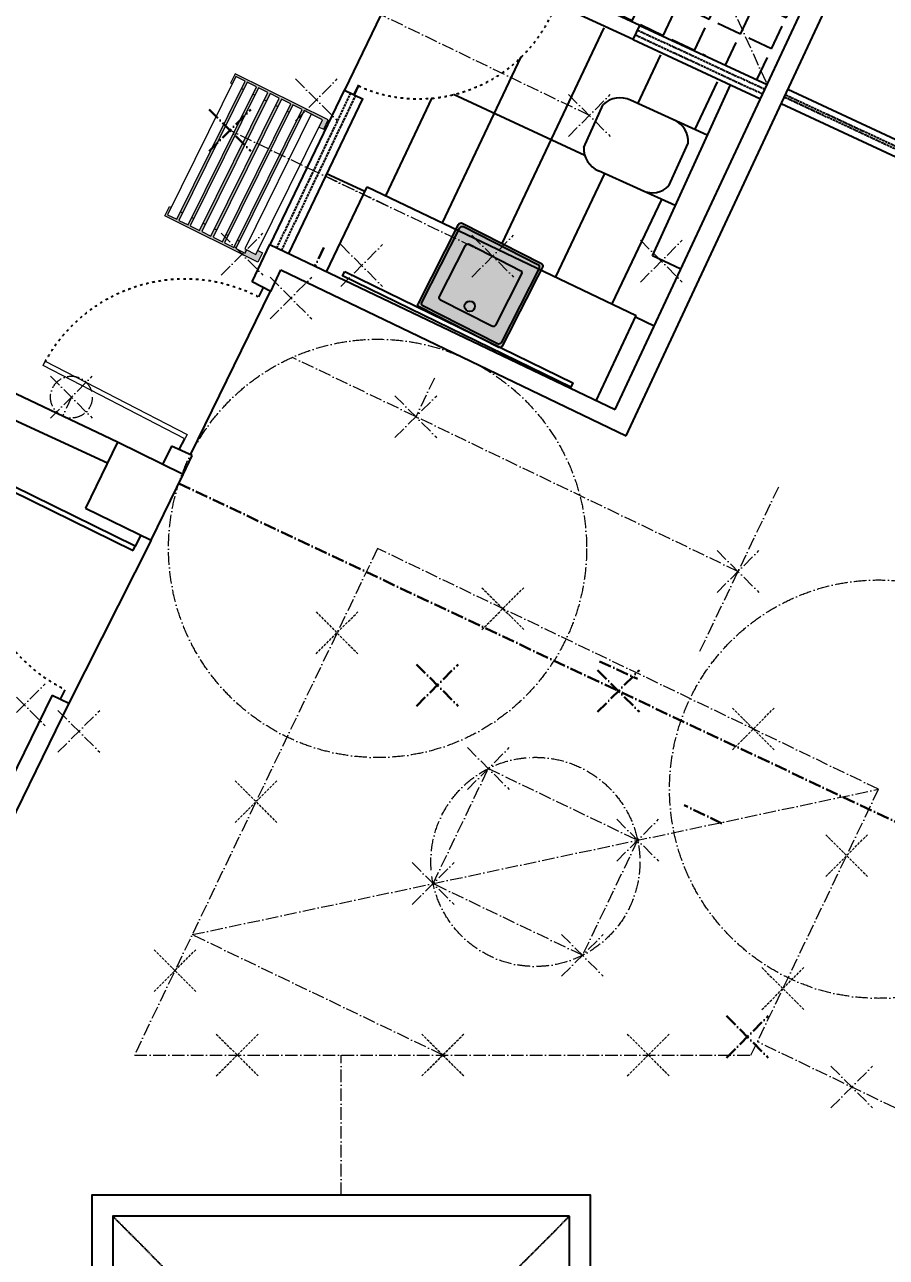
# Model space of a CAD drawing. Header units: millimetres. Extents: x -16811 to 32579, y 147992 to 176118.
# Drawn here: x 9084 to 13206, y 158508 to 164401 of the extents above; entities that cross this region are included whole.
import ezdxf

# ---------------------------------------------------------------- set-up
doc = ezdxf.new("R2010")
doc.units = ezdxf.units.MM
doc.header["$MEASUREMENT"] = 0
doc.header["$PDMODE"] = 3
doc.header["$PDSIZE"] = 100
for name, pattern in [('ACAD_ISO02W100', [15, 12, -3]), ('ACAD_ISO03W100', [30, 12, -18]), ('ACAD_ISO10W100', [18, 12, -3, 0, -3]), ('HIDDEN2', [0.14, 0.1, -0.04])]:
    doc.linetypes.add(name, pattern=pattern)
for name, color, linetype, lineweight, plot in [('0[2345]', 6, 'ACAD_ISO10W100', 30, False), ('0[345]', 6, 'ACAD_ISO10W100', 30, False), ('0[34]', 6, 'ACAD_ISO10W100', 30, False)]:
    doc.layers.add(name, color=color, linetype=linetype, lineweight=lineweight, plot=plot)
for name, color, linetype, lineweight in [('Column[12345]', 7, 'Continuous', 25), ('Furniture[34]', 7, 'Continuous', 20), ('Room.Text[4]', 7, 'Continuous', 20)]:
    doc.layers.add(name, color=color, linetype=linetype, lineweight=lineweight)
for name, color, linetype in [('Door[34]', 8, 'Continuous'), ('Elevator[12345]', 8, 'Continuous'), ('Glass[34]', 132, 'ACAD_ISO02W100'), ('Hatching[34]', 7, 'Continuous'), ('Mirror[34]', 132, 'Continuous'), ('Toilet Accessories[34]', 7, 'Continuous'), ('Wall.Toilet[34]', 7, 'Continuous'), ('Wall[34]', 7, 'Continuous'), ('Window[34]', 8, 'Continuous')]:
    doc.layers.add(name, color=color, linetype=linetype)
doc.styles.add('RoomInfo', font='stylu.ttf')

msp = doc.modelspace()

# ---------------------------------------------------------------- hatches: boundary and pattern name
at = {"layer": 'Hatching[34]', "true_color": 0x93b6c2}
h = msp.add_hatch(dxfattribs=at)
h.set_pattern_fill('ANGLE', color=253, scale=600, angle=64.60591, style=0)
h.set_pattern_definition([(64.60591, (-58655.84, 38685.91), (-149.05763, 70.75892), [120, -45]), (154.60591, (-58655.84, 38685.91), (-70.75892, -149.05763), [120, -45])])
h.paths.add_polyline_path([(11871.6, 165788.3), (11368, 164703.4), (12025.5, 164398.3), (12611.8, 164126.2), (12858.2, 164653.4, -0.204288), (12858.7, 164663.3), (12860.1, 164666.3), (12791.9, 164698.8), (12789.1, 164696.9), (12786.2, 164695.5), (12781.8, 164694.5), (12778.4, 164695.4), (12774.4, 164693.7), (12770.5, 164693), (12766.8, 164693.3), (12762.9, 164694.7), (12713.7, 164715.6), (12710.1, 164717.5), (12707, 164720.4), (12704.6, 164724.1), (12703, 164728.5), (12702.2, 164733.4), (12702.2, 164738.7), (12703.1, 164744.2), (12704.8, 164749.6), (12707.3, 164754.7), (12710.4, 164759.4), (12714, 164763.5), (12718.1, 164766.9), (12722.5, 164769.3), (12726.9, 164770.8), (12731.3, 164771.3), (12735.5, 164770.7), (12739.3, 164769.1), (12786.4, 164744), (12790, 164741.8), (12792.5, 164739.1), (12794.5, 164735.7), (12795.7, 164731.5), (12798.5, 164729.4), (12800.4, 164725.3), (12801.2, 164722.2), (12801.5, 164718.8), (12869.6, 164686.3), (12871.2, 164689.7, -0.195485), (12878.2, 164696.2), (13118.3, 165209.7)])
at = {"layer": 'Hatching[34]'}
h = msp.add_hatch(color=19, dxfattribs=at)
h.set_gradient(color1=(65, 37, 27), color2=(126, 72, 53), tint=1, name='INVCURVED')
h.paths.add_polyline_path([(10091.1, 164166), (10536.5, 163945.5), (10514.2, 163900.5), (10491.8, 163911.6), (10508.8, 163946.1), (10465.6, 163967.5), (10466, 163968.3), (10421.4, 163990.4), (10403.9, 163955.1), (10393.9, 163960.1), (10411.4, 163995.3), (10366.7, 164017.4), (10349.3, 163982.2), (10339.3, 163987.1), (10356.7, 164022.4), (10312.1, 164044.5), (10294.6, 164009.2), (10284.6, 164014.2), (10302.1, 164049.4), (10257.5, 164071.5), (10240, 164036.3), (10230, 164041.2), (10247.5, 164076.5), (10202.8, 164098.6), (10185.4, 164063.3), (10175.4, 164068.3), (10192.8, 164103.5), (10148.2, 164125.6), (10130.7, 164090.4), (10120.8, 164095.3), (10138.2, 164130.6), (10093.6, 164152.7), (10076.1, 164117.4), (10068.9, 164121)])
h = msp.add_hatch(color=25, dxfattribs=at)
h.set_gradient(color1=(158, 91, 66), color2=(129, 74, 54), one_color=1, tint=0.36, name='CURVED')
h.paths.add_polyline_path([(10393.9, 163960.1), (10403.9, 163955.1), (10258.7, 163661.9), (10248.7, 163666.8)])
h.paths.add_polyline_path([(10339.3, 163987.1), (10349.3, 163982.2), (10203.9, 163688.7), (10193.9, 163693.6)])
h.paths.add_polyline_path([(10284.6, 164014.2), (10294.6, 164009.2), (10149.2, 163715.5), (10139.2, 163720.4)])
h.paths.add_polyline_path([(10230, 164041.2), (10240, 164036.3), (10094.4, 163742.3), (10084.4, 163747.2)])
h.paths.add_polyline_path([(10175.4, 164068.3), (10185.4, 164063.3), (10039.7, 163769), (10029.6, 163773.9)])
h.paths.add_polyline_path([(10120.8, 164095.3), (10130.7, 164090.4), (9984.9, 163795.8), (9974.9, 163800.7)])
at = {"layer": 'Hatching[34]', "ltscale": 100}
h = msp.add_hatch(color=256, dxfattribs=at)
h.set_gradient(color1=(222, 236, 247), one_color=1, tint=1, name='SPHERICAL')
edge = h.paths.add_edge_path()
edge.add_arc((11357.1, 162869.3), 12.5, 243.07509, 332.9999, ccw=False)
edge.add_line((11351.4, 162858.1), (10970.4, 163052.2))
edge.add_arc((10975.1, 163061.3), 10.2, 139.93758, 243.00009, ccw=False)
edge.add_line((10967.3, 163067.9), (11159.8, 163445.7))
edge.add_arc((11171.8, 163439.5), 13.5, 67.31078, 153.00062, ccw=False)
edge.add_line((11177, 163452), (11555.7, 163259.1))
edge.add_arc((11550, 163247.9), 12.5, -27.0058, 62.99992, ccw=False)
edge.add_arc((1916297.3, -807512), 2137845.5, 152.994205, 153.0055948)
at = {"layer": 'Hatching[34]'}
h = msp.add_hatch(color=25, dxfattribs=at)
h.set_gradient(color1=(158, 91, 66), color2=(126, 72, 53), rotation=180, one_color=1, tint=0.35, name='CURVED')
h.paths.add_polyline_path([(10248.7, 163666.8), (10258.7, 163661.9), (10111.9, 163365.4), (10101.9, 163370.4)])
h.paths.add_polyline_path([(10193.9, 163693.6), (10203.9, 163688.7), (10057.3, 163392.5), (10047.3, 163397.4)])
h.paths.add_polyline_path([(10139.2, 163720.4), (10149.2, 163715.5), (10002.6, 163419.5), (9992.7, 163424.5)])
h.paths.add_polyline_path([(10084.4, 163747.2), (10094.4, 163742.3), (9948, 163446.6), (9938, 163451.5)])
h.paths.add_polyline_path([(10029.6, 163773.9), (10039.7, 163769), (9893.4, 163473.6), (9883.4, 163478.6)])
h.paths.add_polyline_path([(9974.9, 163800.7), (9984.9, 163795.8), (9838.8, 163500.7), (9828.8, 163505.6)])
h = msp.add_hatch(color=19, dxfattribs=at)
h.set_gradient(color1=(65, 37, 27), color2=(126, 72, 53), rotation=180, tint=1, name='INVCURVED')
h.paths.add_polyline_path([(10147, 163324), (10190.2, 163302.6), (10199.8, 163321.9), (10222.2, 163310.8), (10199.9, 163265.9), (9754.6, 163486.4), (9776.9, 163531.3), (9784.1, 163527.7), (9766.7, 163492.5), (9811.3, 163470.4), (9828.8, 163505.6), (9838.8, 163500.7), (9821.3, 163465.4), (9865.9, 163443.3), (9883.4, 163478.6), (9893.4, 163473.6), (9875.9, 163438.4), (9920.6, 163416.3), (9938, 163451.5), (9948, 163446.6), (9930.6, 163411.3), (9975.2, 163389.2), (9992.7, 163424.5), (10002.6, 163419.5), (9985.2, 163384.3), (10029.8, 163362.2), (10047.3, 163397.4), (10057.3, 163392.5), (10039.8, 163357.2), (10084.5, 163335.1), (10101.9, 163370.4), (10111.9, 163365.4), (10094.4, 163330.2), (10139.1, 163308.1)])

# ---------------------------------------------------------------- linework, layer by layer
at = {"layer": '0[2345]', "ltscale": 5}
for p, q in [((9821.4, 162207.4), (14027.5, 160222.8)), ((11833.5, 161356.7), (12015.4, 161273.5))]:
    msp.add_line(p, q, dxfattribs=at)
msp.add_point((11924.5, 161215.1), dxfattribs=at)
at = {"layer": '0[345]', "ltscale": 5}
msp.add_line((12418.8, 160582.5), (12238.8, 160669.6), dxfattribs=at)
msp.add_point((11058, 161242.8), dxfattribs=at)
at = {"layer": '0[34]', "lineweight": 0, "ltscale": 5}
for p, q in [((11860.4, 165821.1), (12635.6, 164114.9)), ((11785.2, 163966.9), (10787, 164448.6)), ((10819, 163532.7), (10066.2, 163895.5)), ((10524, 163676.4), (11322.6, 163294.3)), ((12496.1, 161786.8), (10364.7, 162810.3)), ((11043.6, 162711.2), (10955, 162526.8)), ((9307.4, 162620.2), (9265.1, 162529.6)), ((12689.5, 162189.4), (12302.7, 161384.1)), ((10772, 161897), (9608.9, 159475)), ((13168.7, 160746.1), (10772, 161897)), ((11037.8, 160294.7), (11302, 160844.8)), ((11302, 160844.8), (12016.1, 160501.9)), ((9885.3, 160050.5), (13168.7, 160746.1)), ((12558.3, 159475), (13168.7, 160746.1)), ((12016.1, 160501.9), (11751.9, 159951.8)), ((11751.9, 159951.8), (11037.8, 160294.7)), ((11083.6, 159475), (9885.3, 160050.5)), ((13491.7, 159105.4), (12589, 159538.9)), ((9608.9, 159475), (12558.3, 159475)), ((10597.6, 158805), (10597.6, 159475))]:
    msp.add_line(p, q, dxfattribs=at)
at = {"layer": '0[34]', "ltscale": 5}
msp.add_line((10515.3, 163335.4), (10472.6, 163246), dxfattribs=at)
at = {"layer": '0[34]', "lineweight": 0, "ltscale": 5}
for centre, radius in [((10772, 161897), 1000), ((9307.4, 162620.2), 100), ((13168.7, 160746.1), 1000), ((11527, 160398.3), 500)]:
    msp.add_circle(centre, radius, dxfattribs=at)
for p in [(10479.5, 164041.5), (11785.2, 163966.9), (10123.9, 163303.5), (11322.6, 163294.3), (12129.2, 163270.4), (10695.7, 163249.1), (10357.6, 163094), (9307.4, 162620.2), (10955, 162526.8), (12496.1, 161786.8), (9081.7, 161149.3), (9343.1, 161022.5), (11302, 160844.8), (12016.1, 160501.9), (11037.8, 160294.7), (11751.9, 159951.8), (13040.4, 159322.2)]:
    msp.add_point(p, dxfattribs=at)
at = {"layer": '0[34]', "ltscale": 5}
for p in [(10066.2, 163895.5), (12541.1, 159561.9)]:
    msp.add_point(p, dxfattribs=at)
at = {"layer": '0[34]', "lineweight": 0}
for p in [(11371.2, 161609.3), (10578.1, 161493.4), (12569.5, 161033.8), (10190.4, 160686), (13016.1, 160428.3), (9802.8, 159878.7), (12710.9, 159792.8), (10100.5, 159475), (11083.6, 159475), (11084, 159475), (12066.8, 159475)]:
    msp.add_point(p, dxfattribs=at)
at = {"layer": 'Column[12345]'}
for p, q in [((9528, 162404.2), (9374.2, 162089.8)), ((9842.4, 162250.4), (9528, 162404.2)), ((9688.6, 161936), (9842.4, 162250.4)), ((9374.2, 162089.8), (9688.6, 161936))]:
    msp.add_line(p, q, dxfattribs=at)
at = {"layer": 'Door[34]'}
for p, q in [((10960.9, 164809), (10613.1, 164088.1)), ((12026.5, 164397.5), (11346.2, 164713.2)), ((11994.9, 164329.5), (11314.6, 164645.2)), ((10660.5, 164066.4), (10681.8, 164113.4)), ((10661.9, 164065.5), (10680.7, 164107.2)), ((9877.6, 162344.4), (10260, 163126.1)), ((10224.7, 163144.5), (10201.8, 163100.4)), ((9823.5, 162369.4), (9850.2, 162421)), ((9638.8, 161960.4), (9613.2, 161908.1)), ((9688.6, 161936), (9295.3, 161156.8)), ((9255.3, 161176.4), (9277.1, 161221))]:
    msp.add_line(p, q, dxfattribs=at)
at = {"layer": 'Door[34]', "lineweight": 0}
msp.add_lwpolyline([(9861, 162441.7), (9850.2, 162421), (9172, 162772.1), (9182.7, 162792.8)], close=True, dxfattribs=at)
at = {"layer": 'Door[34]'}
msp.add_lwpolyline([(9603, 161887.2), (9613.2, 161908.1), (8927.2, 162243.7), (8916.9, 162222.7)], close=True, dxfattribs=at)
at = {"layer": 'Door[34]', "linetype": 'ACAD_ISO03W100'}
for centre, radius, start, end in [((10969.2, 164748.8), 702.4, 245.78458, 335.78458), ((9850.2, 162421), 763.7, 62.63429, 152.63429), ((9613.2, 161908.1), 763.7, 153.93534, 243.93534)]:
    msp.add_arc(centre, radius, start, end, dxfattribs=at)
at = {"layer": 'Elevator[12345]', "linetype": 'HIDDEN2'}
for p, q in [((9505.1, 156505), (11690.1, 158705)), ((9505.1, 158705), (11690.1, 156505))]:
    msp.add_line(p, q, dxfattribs=at)
at = {"layer": 'Elevator[12345]', "color": 7}
for points in [[(11790.1, 156405), (11790.1, 158805), (9405.1, 158805), (9405.1, 156405), (11790.1, 156405)], [(11690.1, 158705), (9505.1, 158705), (9505.1, 156505), (11690.1, 156505)]]:
    msp.add_lwpolyline(points, close=True, dxfattribs=at)
at = {"layer": 'Furniture[34]', "color": 43, "true_color": 0xb3ae80}
for points in [[(10138.2, 164130.6), (10093.6, 164152.7), (9766.7, 163492.5), (9811.3, 163470.4)], [(10192.8, 164103.5), (10148.2, 164125.6), (9821.3, 163465.4), (9865.9, 163443.3)], [(10247.5, 164076.5), (10202.8, 164098.6), (9875.9, 163438.4), (9920.6, 163416.3)], [(10302.1, 164049.4), (10257.5, 164071.5), (9930.6, 163411.3), (9975.2, 163389.2)], [(10356.7, 164022.4), (10312.1, 164044.5), (9985.2, 163384.3), (10029.8, 163362.2)], [(10411.4, 163995.3), (10366.7, 164017.4), (10039.8, 163357.2), (10084.5, 163335.1)], [(10508.8, 163946.1), (10455.1, 163972.7), (10136.4, 163329.2), (10190.2, 163302.6)]]:
    msp.add_lwpolyline(points, close=True, dxfattribs=at)
at = {"layer": 'Furniture[34]', "color": 7}
msp.add_lwpolyline([(10491.8, 163911.6), (10514.2, 163900.5), (10536.5, 163945.5), (10091.1, 164166), (10068.9, 164121), (10076.1, 164117.4)], dxfattribs=at)
at = {"layer": 'Furniture[34]', "color": 43, "true_color": 0xb3ae80}
for points in [[(10491.8, 163911.6), (10514.2, 163900.5), (10536.5, 163945.5), (10091.1, 164166), (10068.9, 164121), (10076.1, 164117.4)], [(10120.8, 164095.3), (10130.7, 164090.4)], [(10175.4, 164068.3), (10185.4, 164063.3)], [(10230, 164041.2), (10240, 164036.3)], [(10284.6, 164014.2), (10294.6, 164009.2)], [(10465.6, 163967.5), (10466, 163968.3), (10421.4, 163990.4), (10094.4, 163330.2), (10139.1, 163308.1), (10147, 163324)], [(10339.3, 163987.1), (10349.3, 163982.2)], [(10393.9, 163960.1), (10403.9, 163955.1)], [(10199.8, 163321.9), (10222.2, 163310.8), (10199.9, 163265.9), (9754.6, 163486.4), (9776.9, 163531.3), (9784.1, 163527.7)], [(9828.8, 163505.6), (9838.8, 163500.7)], [(9883.4, 163478.6), (9893.4, 163473.6)], [(9938, 163451.5), (9948, 163446.6)], [(9992.7, 163424.5), (10002.6, 163419.5)], [(10047.3, 163397.4), (10057.3, 163392.5)], [(10101.9, 163370.4), (10111.9, 163365.4)]]:
    msp.add_lwpolyline(points, dxfattribs=at)
at = {"layer": 'Glass[34]'}
for p, q in [((12016, 164374.8), (12625, 164092.2)), ((12005.5, 164352.2), (12614.4, 164069.6)), ((10290, 163333.3), (10644.3, 164073.7)), ((10313.6, 163322.3), (10667.7, 164062.4)), ((13428, 163735.3), (12722.4, 164065)), ((13422.9, 163724.4), (12717.3, 164054.2))]:
    msp.add_line(p, q, dxfattribs=at)
at = {"layer": 'Hatching[34]', "color": 252, "true_color": 0x84899a}
for p, q in [((11367.9, 163355.3), (11856.8, 164385.3)), ((11082.7, 163454), (11459.1, 164247)), ((12016.9, 164022.9), (12127.8, 164256.6)), ((12289.9, 163898.4), (12398.8, 164128)), ((11763.2, 163775.9), (11135.2, 164067.3)), ((10811.9, 163583.3), (11033.6, 164050.3)), ((10710.6, 163602.9), (10528.2, 163687.5)), ((11624.1, 163195.5), (11858.7, 163689.7)), ((11894.9, 163066.3), (12131.4, 163564.5)), ((12095.9, 162960.1), (12005.2, 163002.2))]:
    msp.add_line(p, q, dxfattribs=at)
at = {"layer": 'Mirror[34]'}
msp.add_lwpolyline([(10615.1, 163221.4), (11706.7, 162689), (11696.1, 162667.3), (10604.6, 163199.7)], close=True, dxfattribs=at)
at = {"layer": 'Toilet Accessories[34]'}
for p, q in [((12086.9, 163295), (12460.3, 164113.5)), ((11758.8, 163814.2), (11851.6, 164019)), ((12348.9, 163873.3), (11982, 164039.4)), ((12165.6, 163629.9), (12258.5, 163834.8)), ((12196.4, 163536.5), (11829.5, 163702.7)), ((12222.7, 163231.5), (12086.9, 163295))]:
    msp.add_line(p, q, dxfattribs=at)
for points in [[(11368.2, 162863.6, -0.413829), (11351.4, 162858.1), (10970.4, 163052.2, -0.482679), (10967.3, 163067.9), (11159.8, 163445.7, -0.392348), (11177, 163452), (11555.7, 163259.1, -0.414243), (11561.2, 163242.3, 0.00005)], [(11362.8, 162880.4, -0.408107), (11346.2, 162874.8), (10989.3, 163056.6, -0.408552), (10983.9, 163072.9), (11165.3, 163429, -0.39363), (11182.4, 163435.3), (11539, 163253.5, -0.41091), (11544.5, 163237)], [(11335.4, 162964.4, -0.412985), (11318.7, 162958.9), (11073.5, 163083.9, -0.414214), (11068.1, 163100.5), (11193, 163345.8, -0.415534), (11209.7, 163351.2), (11454.9, 163226.2, -0.414217), (11460.3, 163209.6)]]:
    msp.add_lwpolyline(points, format="xyb", close=True, dxfattribs=at)
msp.add_circle((11213.1, 163054.8), 24.8, dxfattribs=at)
for centre, major_axis, start_param, end_param in [((11931, 163938.2), (-39.9, 106), 5.456036, 6.699453), ((12145.3, 163841.1), (-39.9, 106), 4.296438, 5.500749), ((11871.9, 163807.7), (-106, -39.9), -0.416268, 0.827149), ((12086.3, 163710.7), (-106, -39.9), 0.782069, 1.986724)]:
    msp.add_ellipse(centre, major_axis=major_axis, ratio=1, start_param=start_param, end_param=end_param, dxfattribs=at)
at = {"layer": 'Wall.Toilet[34]', "linetype": 'ByBlock'}
for p, q in [((10527.3, 163219.9), (10721.5, 163625.9)), ((10721.5, 163625.9), (12009.3, 163011.1)), ((11818.4, 162602.7), (12009.3, 163011.1))]:
    msp.add_line(p, q, dxfattribs=at)
at = {"layer": 'Wall[34]'}
for p, q in [((11909, 162560.3), (13152.7, 165221.2)), ((11960.8, 162435.5), (13243.2, 165179.3)), ((9528, 162404.2), (5648.7, 164254.1)), ((5576, 164110), (9479.9, 162305.8)), ((10172.2, 163170.7), (10256.8, 163349.1)), ((10250.3, 163335.3), (10250.3, 163335.3)), ((10256.8, 163349.1), (11909, 162560.3)), ((10261.1, 163125.4), (10309.9, 163228.3)), ((10309.9, 163228.3), (11960.8, 162435.5)), ((10261.1, 163125.4), (10172.2, 163170.7)), ((9786.8, 162386.3), (9743.9, 162298.6)), ((9884.6, 162341.2), (9786.8, 162386.3)), ((9842.4, 162250.4), (9884.4, 162340.7)), ((9215.3, 161196), (8325.3, 159376.7)), ((9215.3, 161196), (9295.3, 161156.8)), ((9295, 161157), (8376.8, 159280.1))]:
    msp.add_line(p, q, dxfattribs=at)
at = {"layer": 'Window[34]'}
for p, q in [((11994.9, 164329.4), (12026.5, 164397.5)), ((12026.5, 164397.5), (12635.6, 164114.9)), ((11994.9, 164329.5), (12603.9, 164046.9)), ((10258.7, 163348.5), (10613.1, 164088.3)), ((10613.1, 164088.3), (10703.4, 164045.3)), ((12734.7, 164091.8), (13441.2, 163763.8)), ((10346.9, 163306.3), (10701.1, 164046.5)), ((12703.1, 164023.7), (13409.6, 163695.8))]:
    msp.add_line(p, q, dxfattribs=at)

# ---------------------------------------------------------------- next in the draw order: texts
at = {"layer": 'Room.Text[4]', "insert": (8203.3, 165697.6), "char_height": 400, "width": 1173.547, "attachment_point": 1, "rotation": 334.50626, "style": 'RoomInfo', "bg_fill": 2}
msp.add_mtext('{\\C1;ROOM  411}', dxfattribs=at)

doc.saveas('drawing.dxf')
